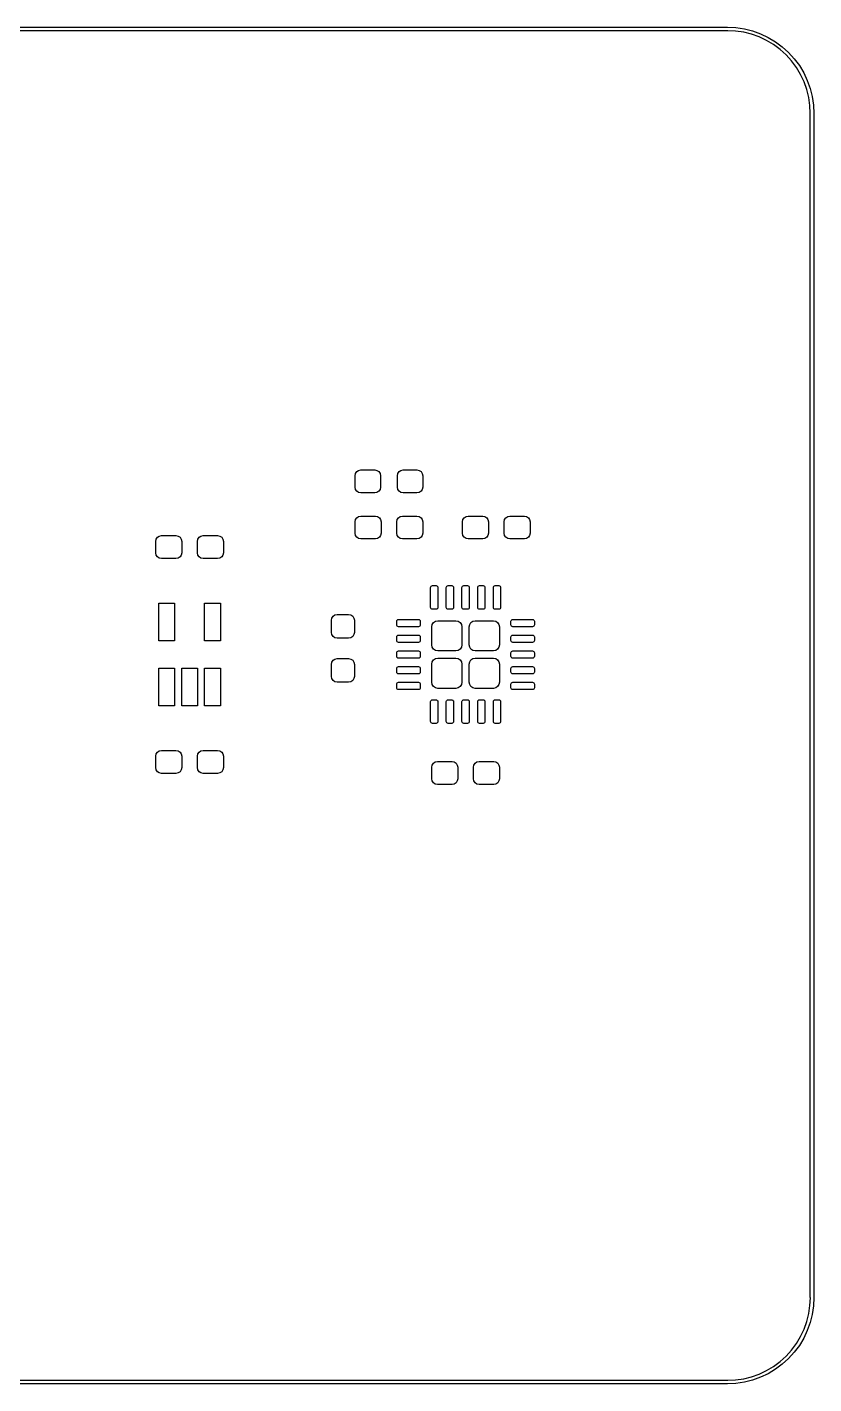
# Model space of a CAD drawing. Extents: x 46.4 to 111.6, y -102.6 to -46.4.
# Drawn here: x 79 to 111.6, y -102.6 to -46.4 of the extents above; entities that cross this region are included whole.
import ezdxf

# ---------------------------------------------------------------- set-up
doc = ezdxf.new("R2010")
doc.units = 0
doc.layers.add('BLACK', color=7, linetype='CONTINUOUS')

msp = doc.modelspace()

# ---------------------------------------------------------------- linework, layer by layer
at = {"layer": 'BLACK', "linetype": 'CONTINUOUS'}
for p, q in [((50, -46.425), (108, -46.425)), ((108, -46.575), (50, -46.575)), ((108, -46.425), (108.35, -46.4422)), ((108.011, -46.5714), (108, -46.575)), ((108.336, -46.5874), (108.011, -46.5714)), ((108.669, -46.6368), (108.336, -46.5874)), ((108.35, -46.4422), (108.697, -46.4937)), ((108.697, -46.4937), (109.038, -46.5789)), ((109.038, -46.5789), (109.368, -46.6971)), ((108.995, -46.7185), (108.669, -46.6368)), ((109.312, -46.8319), (108.995, -46.7185)), ((109.616, -46.9758), (109.312, -46.8319)), ((109.368, -46.6971), (109.685, -46.8471)), ((109.905, -47.1488), (109.616, -46.9758)), ((109.685, -46.8471), (109.986, -47.0275)), ((110.175, -47.3492), (109.905, -47.1488)), ((109.986, -47.0275), (110.268, -47.2365)), ((110.425, -47.5752), (110.175, -47.3492)), ((110.268, -47.2365), (110.528, -47.4721)), ((110.651, -47.8246), (110.425, -47.5752)), ((110.528, -47.4721), (110.764, -47.732)), ((110.851, -48.0949), (110.651, -47.8246)), ((110.764, -47.732), (110.973, -48.0138)), ((111.024, -48.3835), (110.851, -48.0949)), ((110.973, -48.0138), (111.153, -48.3148)), ((111.168, -48.6877), (111.024, -48.3835)), ((111.153, -48.3148), (111.303, -48.6319)), ((111.281, -49.0046), (111.168, -48.6877)), ((111.303, -48.6319), (111.421, -48.9622)), ((111.363, -49.331), (111.281, -49.0046)), ((111.413, -49.6639), (111.363, -49.331)), ((111.421, -48.9622), (111.506, -49.3026)), ((111.506, -49.3026), (111.558, -49.6496)), ((111.428, -49.9817), (111.413, -49.6639)), ((111.558, -49.6496), (111.575, -50)), ((111.425, -50), (111.428, -49.9817)), ((111.425, -99), (111.425, -50)), ((111.575, -50), (111.575, -99)), ((92.58, -64.99), (92.5981, -64.8991)), ((92.58, -65.465), (92.58, -64.99)), ((92.5981, -64.8991), (92.6496, -64.8221)), ((92.6496, -64.8221), (92.7266, -64.7706)), ((92.7266, -64.7706), (92.8175, -64.7525)), ((92.8175, -64.7525), (93.3925, -64.7525)), ((93.3925, -64.7525), (93.4834, -64.7706)), ((93.4834, -64.7706), (93.5604, -64.8221)), ((93.5604, -64.8221), (93.6119, -64.8991)), ((93.6119, -64.8991), (93.63, -64.99)), ((93.63, -64.99), (93.63, -65.465)), ((94.33, -64.99), (94.3481, -64.8991)), ((94.33, -65.465), (94.33, -64.99)), ((94.3481, -64.8991), (94.3996, -64.8221)), ((94.3996, -64.8221), (94.4766, -64.7706)), ((94.4766, -64.7706), (94.5675, -64.7525)), ((94.5675, -64.7525), (95.1425, -64.7525)), ((95.1425, -64.7525), (95.2334, -64.7706)), ((95.2334, -64.7706), (95.3104, -64.8221)), ((95.3104, -64.8221), (95.3619, -64.8991)), ((95.3619, -64.8991), (95.38, -64.99)), ((95.38, -64.99), (95.38, -65.465)), ((92.5981, -65.5559), (92.58, -65.465)), ((92.6496, -65.6329), (92.5981, -65.5559)), ((92.7266, -65.6844), (92.6496, -65.6329)), ((92.8175, -65.7025), (92.7266, -65.6844)), ((93.4834, -65.6844), (93.3925, -65.7025)), ((93.5604, -65.6329), (93.4834, -65.6844)), ((93.6119, -65.5559), (93.5604, -65.6329)), ((93.63, -65.465), (93.6119, -65.5559)), ((94.3481, -65.5559), (94.33, -65.465)), ((94.3996, -65.6329), (94.3481, -65.5559)), ((94.4766, -65.6844), (94.3996, -65.6329)), ((94.5675, -65.7025), (94.4766, -65.6844)), ((95.2334, -65.6844), (95.1425, -65.7025)), ((95.3104, -65.6329), (95.2334, -65.6844)), ((95.3619, -65.5559), (95.3104, -65.6329)), ((95.38, -65.465), (95.3619, -65.5559)), ((93.3925, -65.7025), (92.8175, -65.7025)), ((95.1425, -65.7025), (94.5675, -65.7025)), ((92.58, -66.895), (92.5981, -66.8041)), ((92.5981, -66.8041), (92.6496, -66.7271)), ((92.6496, -66.7271), (92.7266, -66.6756)), ((92.7266, -66.6756), (92.8175, -66.6575)), ((92.8175, -66.6575), (93.4175, -66.6575)), ((93.4175, -66.6575), (93.5084, -66.6756)), ((93.5084, -66.6756), (93.5854, -66.7271)), ((93.5854, -66.7271), (93.6369, -66.8041)), ((93.6369, -66.8041), (93.655, -66.895)), ((94.305, -66.895), (94.3231, -66.8041)), ((94.3231, -66.8041), (94.3746, -66.7271)), ((94.3746, -66.7271), (94.4516, -66.6756)), ((94.4516, -66.6756), (94.5425, -66.6575)), ((94.5425, -66.6575), (95.1425, -66.6575)), ((95.1425, -66.6575), (95.2334, -66.6756)), ((95.2334, -66.6756), (95.3104, -66.7271)), ((95.3104, -66.7271), (95.3619, -66.8041)), ((95.3619, -66.8041), (95.38, -66.895)), ((97.025, -66.895), (97.0431, -66.8041)), ((97.0431, -66.8041), (97.0946, -66.7271)), ((97.0946, -66.7271), (97.1716, -66.6756)), ((97.1716, -66.6756), (97.2625, -66.6575)), ((97.2625, -66.6575), (97.8625, -66.6575)), ((97.8625, -66.6575), (97.9534, -66.6756)), ((97.9534, -66.6756), (98.0304, -66.7271)), ((98.0304, -66.7271), (98.0819, -66.8041)), ((98.0819, -66.8041), (98.1, -66.895)), ((98.75, -66.895), (98.7681, -66.8041)), ((98.7681, -66.8041), (98.8196, -66.7271)), ((98.8196, -66.7271), (98.8966, -66.6756)), ((98.8966, -66.6756), (98.9875, -66.6575)), ((98.9875, -66.6575), (99.5875, -66.6575)), ((99.5875, -66.6575), (99.6784, -66.6756)), ((99.6784, -66.6756), (99.7554, -66.7271)), ((99.7554, -66.7271), (99.8069, -66.8041)), ((99.8069, -66.8041), (99.825, -66.895)), ((92.58, -67.37), (92.58, -66.895)), ((92.5981, -67.4609), (92.58, -67.37)), ((93.655, -67.37), (93.6369, -67.4609)), ((93.655, -66.895), (93.655, -67.37)), ((94.305, -67.37), (94.305, -66.895)), ((94.3231, -67.4609), (94.305, -67.37)), ((95.38, -67.37), (95.3619, -67.4609)), ((95.38, -66.895), (95.38, -67.37)), ((97.025, -67.37), (97.025, -66.895)), ((97.0431, -67.4609), (97.025, -67.37)), ((98.1, -67.37), (98.0819, -67.4609)), ((98.1, -66.895), (98.1, -67.37)), ((98.75, -67.37), (98.75, -66.895)), ((98.7681, -67.4609), (98.75, -67.37)), ((99.825, -67.37), (99.8069, -67.4609)), ((99.825, -66.895), (99.825, -67.37)), ((84.325, -67.7075), (84.3431, -67.6166)), ((84.325, -68.1825), (84.325, -67.7075)), ((84.3431, -67.6166), (84.3946, -67.5396)), ((84.3946, -67.5396), (84.4716, -67.4881)), ((84.4716, -67.4881), (84.5625, -67.47)), ((84.5625, -67.47), (85.1625, -67.47)), ((85.1625, -67.47), (85.2534, -67.4881)), ((85.2534, -67.4881), (85.3304, -67.5396)), ((85.3304, -67.5396), (85.3819, -67.6166)), ((85.3819, -67.6166), (85.4, -67.7075)), ((85.4, -67.7075), (85.4, -68.1825)), ((86.05, -67.7075), (86.0681, -67.6166)), ((86.05, -68.1825), (86.05, -67.7075)), ((86.0681, -67.6166), (86.1196, -67.5396)), ((86.1196, -67.5396), (86.1966, -67.4881)), ((86.1966, -67.4881), (86.2875, -67.47)), ((86.2875, -67.47), (86.8875, -67.47)), ((86.8875, -67.47), (86.9784, -67.4881)), ((86.9784, -67.4881), (87.0554, -67.5396)), ((87.0554, -67.5396), (87.1069, -67.6166)), ((87.1069, -67.6166), (87.125, -67.7075)), ((87.125, -67.7075), (87.125, -68.1825)), ((92.6496, -67.5379), (92.5981, -67.4609)), ((92.7266, -67.5894), (92.6496, -67.5379)), ((92.8175, -67.6075), (92.7266, -67.5894)), ((93.4175, -67.6075), (92.8175, -67.6075)), ((93.5084, -67.5894), (93.4175, -67.6075)), ((93.5854, -67.5379), (93.5084, -67.5894)), ((93.6369, -67.4609), (93.5854, -67.5379)), ((94.3746, -67.5379), (94.3231, -67.4609)), ((94.4516, -67.5894), (94.3746, -67.5379)), ((94.5425, -67.6075), (94.4516, -67.5894)), ((95.1425, -67.6075), (94.5425, -67.6075)), ((95.2334, -67.5894), (95.1425, -67.6075)), ((95.3104, -67.5379), (95.2334, -67.5894)), ((95.3619, -67.4609), (95.3104, -67.5379)), ((97.0946, -67.5379), (97.0431, -67.4609)), ((97.1716, -67.5894), (97.0946, -67.5379)), ((97.2625, -67.6075), (97.1716, -67.5894)), ((97.8625, -67.6075), (97.2625, -67.6075)), ((97.9534, -67.5894), (97.8625, -67.6075)), ((98.0304, -67.5379), (97.9534, -67.5894)), ((98.0819, -67.4609), (98.0304, -67.5379)), ((98.8196, -67.5379), (98.7681, -67.4609)), ((98.8966, -67.5894), (98.8196, -67.5379)), ((98.9875, -67.6075), (98.8966, -67.5894)), ((99.5875, -67.6075), (98.9875, -67.6075)), ((99.6784, -67.5894), (99.5875, -67.6075)), ((99.7554, -67.5379), (99.6784, -67.5894)), ((99.8069, -67.4609), (99.7554, -67.5379)), ((84.3431, -68.2734), (84.325, -68.1825)), ((84.3946, -68.3504), (84.3431, -68.2734)), ((84.4716, -68.4019), (84.3946, -68.3504)), ((84.5625, -68.42), (84.4716, -68.4019)), ((85.1625, -68.42), (84.5625, -68.42)), ((85.2534, -68.4019), (85.1625, -68.42)), ((85.3304, -68.3504), (85.2534, -68.4019)), ((85.3819, -68.2734), (85.3304, -68.3504)), ((85.4, -68.1825), (85.3819, -68.2734)), ((86.0681, -68.2734), (86.05, -68.1825)), ((86.1196, -68.3504), (86.0681, -68.2734)), ((86.1966, -68.4019), (86.1196, -68.3504)), ((86.2875, -68.42), (86.1966, -68.4019)), ((86.8875, -68.42), (86.2875, -68.42)), ((86.9784, -68.4019), (86.8875, -68.42)), ((87.0554, -68.3504), (86.9784, -68.4019)), ((87.1069, -68.2734), (87.0554, -68.3504)), ((87.125, -68.1825), (87.1069, -68.2734)), ((95.705, -69.615), (95.7107, -69.5863)), ((95.705, -70.44), (95.705, -69.615)), ((95.7107, -69.5863), (95.727, -69.562)), ((95.727, -69.562), (95.7513, -69.5457)), ((95.7513, -69.5457), (95.78, -69.54)), ((95.78, -69.54), (95.93, -69.54)), ((95.93, -69.54), (95.9587, -69.5457)), ((95.9587, -69.5457), (95.983, -69.562)), ((95.983, -69.562), (95.9993, -69.5863)), ((95.9993, -69.5863), (96.005, -69.615)), ((96.005, -69.615), (96.005, -70.44)), ((96.355, -69.615), (96.3607, -69.5863)), ((96.355, -70.44), (96.355, -69.615)), ((96.3607, -69.5863), (96.377, -69.562)), ((96.377, -69.562), (96.4013, -69.5457)), ((96.4013, -69.5457), (96.43, -69.54)), ((96.43, -69.54), (96.58, -69.54)), ((96.58, -69.54), (96.6087, -69.5457)), ((96.6087, -69.5457), (96.633, -69.562)), ((96.633, -69.562), (96.6493, -69.5863)), ((96.6493, -69.5863), (96.655, -69.615)), ((96.655, -69.615), (96.655, -70.44)), ((97.005, -69.615), (97.0107, -69.5863)), ((97.005, -70.44), (97.005, -69.615)), ((97.0107, -69.5863), (97.027, -69.562)), ((97.027, -69.562), (97.0513, -69.5457)), ((97.0513, -69.5457), (97.08, -69.54)), ((97.08, -69.54), (97.23, -69.54)), ((97.23, -69.54), (97.2587, -69.5457)), ((97.2587, -69.5457), (97.283, -69.562)), ((97.283, -69.562), (97.2993, -69.5863)), ((97.2993, -69.5863), (97.305, -69.615)), ((97.305, -69.615), (97.305, -70.44)), ((97.655, -69.615), (97.6607, -69.5863)), ((97.655, -70.44), (97.655, -69.615)), ((97.6607, -69.5863), (97.677, -69.562)), ((97.677, -69.562), (97.7013, -69.5457)), ((97.7013, -69.5457), (97.73, -69.54)), ((97.73, -69.54), (97.88, -69.54)), ((97.88, -69.54), (97.9087, -69.5457)), ((97.9087, -69.5457), (97.933, -69.562)), ((97.933, -69.562), (97.9493, -69.5863)), ((97.9493, -69.5863), (97.955, -69.615)), ((97.955, -69.615), (97.955, -70.44)), ((98.305, -69.615), (98.3107, -69.5863)), ((98.305, -70.44), (98.305, -69.615)), ((98.3107, -69.5863), (98.327, -69.562)), ((98.327, -69.562), (98.3513, -69.5457)), ((98.3513, -69.5457), (98.38, -69.54)), ((98.38, -69.54), (98.53, -69.54)), ((98.53, -69.54), (98.5587, -69.5457)), ((98.5587, -69.5457), (98.583, -69.562)), ((98.583, -69.562), (98.5993, -69.5863)), ((98.5993, -69.5863), (98.605, -69.615)), ((98.605, -69.615), (98.605, -70.44)), ((84.45, -71.82), (84.45, -70.26)), ((84.45, -70.26), (85.1, -70.26)), ((85.1, -70.26), (85.1, -71.82)), ((86.35, -71.82), (86.35, -70.26)), ((86.35, -70.26), (87, -70.26)), ((87, -70.26), (87, -71.82)), ((91.7466, -70.7541), (91.8375, -70.736)), ((91.8375, -70.736), (92.3125, -70.736)), ((92.3125, -70.736), (92.4034, -70.7541)), ((95.7107, -70.4687), (95.705, -70.44)), ((95.727, -70.493), (95.7107, -70.4687)), ((95.7513, -70.5093), (95.727, -70.493)), ((95.78, -70.515), (95.7513, -70.5093)), ((95.93, -70.515), (95.78, -70.515)), ((95.9587, -70.5093), (95.93, -70.515)), ((95.983, -70.493), (95.9587, -70.5093)), ((95.9993, -70.4687), (95.983, -70.493)), ((96.005, -70.44), (95.9993, -70.4687)), ((96.3607, -70.4687), (96.355, -70.44)), ((96.377, -70.493), (96.3607, -70.4687)), ((96.4013, -70.5093), (96.377, -70.493)), ((96.43, -70.515), (96.4013, -70.5093)), ((96.58, -70.515), (96.43, -70.515)), ((96.6087, -70.5093), (96.58, -70.515)), ((96.633, -70.493), (96.6087, -70.5093)), ((96.6493, -70.4687), (96.633, -70.493)), ((96.655, -70.44), (96.6493, -70.4687)), ((97.0107, -70.4687), (97.005, -70.44)), ((97.027, -70.493), (97.0107, -70.4687)), ((97.0513, -70.5093), (97.027, -70.493)), ((97.08, -70.515), (97.0513, -70.5093)), ((97.23, -70.515), (97.08, -70.515)), ((97.2587, -70.5093), (97.23, -70.515)), ((97.283, -70.493), (97.2587, -70.5093)), ((97.2993, -70.4687), (97.283, -70.493)), ((97.305, -70.44), (97.2993, -70.4687)), ((97.6607, -70.4687), (97.655, -70.44)), ((97.677, -70.493), (97.6607, -70.4687)), ((97.7013, -70.5093), (97.677, -70.493)), ((97.73, -70.515), (97.7013, -70.5093)), ((97.88, -70.515), (97.73, -70.515)), ((97.9087, -70.5093), (97.88, -70.515)), ((97.933, -70.493), (97.9087, -70.5093)), ((97.9493, -70.4687), (97.933, -70.493)), ((97.955, -70.44), (97.9493, -70.4687)), ((98.3107, -70.4687), (98.305, -70.44)), ((98.327, -70.493), (98.3107, -70.4687)), ((98.3513, -70.5093), (98.327, -70.493)), ((98.38, -70.515), (98.3513, -70.5093)), ((98.53, -70.515), (98.38, -70.515)), ((98.5587, -70.5093), (98.53, -70.515)), ((98.583, -70.493), (98.5587, -70.5093)), ((98.5993, -70.4687), (98.583, -70.493)), ((98.605, -70.44), (98.5993, -70.4687)), ((91.6, -70.9735), (91.6181, -70.8826)), ((91.6, -71.4735), (91.6, -70.9735)), ((91.6181, -70.8826), (91.6696, -70.8056)), ((91.6696, -70.8056), (91.7466, -70.7541)), ((92.4034, -70.7541), (92.4804, -70.8056)), ((92.4804, -70.8056), (92.5319, -70.8826)), ((92.5319, -70.8826), (92.55, -70.9735)), ((92.55, -70.9735), (92.55, -71.4735)), ((94.305, -71.015), (94.3107, -70.9863)), ((94.305, -71.165), (94.305, -71.015)), ((94.3107, -71.1937), (94.305, -71.165)), ((94.3107, -70.9863), (94.327, -70.962)), ((94.327, -71.218), (94.3107, -71.1937)), ((94.327, -70.962), (94.3513, -70.9457)), ((94.3513, -71.2343), (94.327, -71.218)), ((94.3513, -70.9457), (94.38, -70.94)), ((94.38, -71.24), (94.3513, -71.2343)), ((94.38, -70.94), (95.205, -70.94)), ((95.205, -71.24), (94.38, -71.24)), ((95.205, -70.94), (95.2337, -70.9457)), ((95.2337, -71.2343), (95.205, -71.24)), ((95.2337, -70.9457), (95.258, -70.962)), ((95.258, -71.218), (95.2337, -71.2343)), ((95.258, -70.962), (95.2743, -70.9863)), ((95.2743, -71.1937), (95.258, -71.218)), ((95.2743, -70.9863), (95.28, -71.015)), ((95.28, -71.165), (95.2743, -71.1937)), ((95.28, -71.015), (95.28, -71.165)), ((95.755, -71.24), (95.774, -71.1443)), ((95.755, -71.99), (95.755, -71.24)), ((95.774, -71.1443), (95.8282, -71.0632)), ((95.8282, -71.0632), (95.9093, -71.009)), ((95.9093, -71.009), (96.005, -70.99)), ((96.005, -70.99), (96.755, -70.99)), ((96.755, -70.99), (96.8507, -71.009)), ((96.8507, -71.009), (96.9318, -71.0632)), ((96.9318, -71.0632), (96.986, -71.1443)), ((96.986, -71.1443), (97.005, -71.24)), ((97.005, -71.24), (97.005, -71.99)), ((97.305, -71.24), (97.324, -71.1443)), ((97.305, -71.99), (97.305, -71.24)), ((97.324, -71.1443), (97.3782, -71.0632)), ((97.3782, -71.0632), (97.4593, -71.009)), ((97.4593, -71.009), (97.555, -70.99)), ((97.555, -70.99), (98.305, -70.99)), ((98.305, -70.99), (98.4007, -71.009)), ((98.4007, -71.009), (98.4818, -71.0632)), ((98.4818, -71.0632), (98.536, -71.1443)), ((98.536, -71.1443), (98.555, -71.24)), ((98.555, -71.24), (98.555, -71.99)), ((99.03, -71.015), (99.0357, -70.9863)), ((99.03, -71.165), (99.03, -71.015)), ((99.0357, -71.1937), (99.03, -71.165)), ((99.0357, -70.9863), (99.052, -70.962)), ((99.052, -71.218), (99.0357, -71.1937)), ((99.052, -70.962), (99.0763, -70.9457)), ((99.0763, -71.2343), (99.052, -71.218)), ((99.0763, -70.9457), (99.105, -70.94)), ((99.105, -71.24), (99.0763, -71.2343)), ((99.105, -70.94), (99.93, -70.94)), ((99.93, -71.24), (99.105, -71.24)), ((99.93, -70.94), (99.9587, -70.9457)), ((99.9587, -71.2343), (99.93, -71.24)), ((99.9587, -70.9457), (99.983, -70.962)), ((99.983, -71.218), (99.9587, -71.2343)), ((99.983, -70.962), (99.9993, -70.9863)), ((99.9993, -71.1937), (99.983, -71.218)), ((99.9993, -70.9863), (100.005, -71.015)), ((100.005, -71.165), (99.9993, -71.1937)), ((100.005, -71.015), (100.005, -71.165)), ((85.1, -71.82), (84.45, -71.82)), ((87, -71.82), (86.35, -71.82)), ((91.6181, -71.5644), (91.6, -71.4735)), ((91.6696, -71.6414), (91.6181, -71.5644)), ((91.7466, -71.6929), (91.6696, -71.6414)), ((91.8375, -71.711), (91.7466, -71.6929)), ((92.3125, -71.711), (91.8375, -71.711)), ((92.4034, -71.6929), (92.3125, -71.711)), ((92.4804, -71.6414), (92.4034, -71.6929)), ((92.5319, -71.5644), (92.4804, -71.6414)), ((92.55, -71.4735), (92.5319, -71.5644)), ((94.305, -71.665), (94.3107, -71.6363)), ((94.305, -71.815), (94.305, -71.665)), ((94.3107, -71.8437), (94.305, -71.815)), ((94.3107, -71.6363), (94.327, -71.612)), ((94.327, -71.868), (94.3107, -71.8437)), ((94.327, -71.612), (94.3513, -71.5957)), ((94.3513, -71.8843), (94.327, -71.868)), ((94.3513, -71.5957), (94.38, -71.59)), ((94.38, -71.59), (95.205, -71.59)), ((95.205, -71.59), (95.2337, -71.5957)), ((95.2337, -71.5957), (95.258, -71.612)), ((95.258, -71.868), (95.2337, -71.8843)), ((95.258, -71.612), (95.2743, -71.6363)), ((95.2743, -71.8437), (95.258, -71.868)), ((95.2743, -71.6363), (95.28, -71.665)), ((95.28, -71.815), (95.2743, -71.8437)), ((95.28, -71.665), (95.28, -71.815)), ((99.03, -71.665), (99.0357, -71.6363)), ((99.03, -71.815), (99.03, -71.665)), ((99.0357, -71.8437), (99.03, -71.815)), ((99.0357, -71.6363), (99.052, -71.612)), ((99.052, -71.868), (99.0357, -71.8437)), ((99.052, -71.612), (99.0763, -71.5957)), ((99.0763, -71.8843), (99.052, -71.868)), ((99.0763, -71.5957), (99.105, -71.59)), ((99.105, -71.59), (99.93, -71.59)), ((99.93, -71.59), (99.9587, -71.5957)), ((99.9587, -71.5957), (99.983, -71.612)), ((99.983, -71.868), (99.9587, -71.8843)), ((99.983, -71.612), (99.9993, -71.6363)), ((99.9993, -71.8437), (99.983, -71.868)), ((99.9993, -71.6363), (100.005, -71.665)), ((100.005, -71.815), (99.9993, -71.8437)), ((100.005, -71.665), (100.005, -71.815)), ((94.305, -72.315), (94.3107, -72.2863)), ((94.305, -72.465), (94.305, -72.315)), ((94.3107, -72.2863), (94.327, -72.262)), ((94.327, -72.262), (94.3513, -72.2457)), ((94.38, -71.89), (94.3513, -71.8843)), ((94.3513, -72.2457), (94.38, -72.24)), ((95.205, -71.89), (94.38, -71.89)), ((94.38, -72.24), (95.205, -72.24)), ((95.2337, -71.8843), (95.205, -71.89)), ((95.205, -72.24), (95.2337, -72.2457)), ((95.2337, -72.2457), (95.258, -72.262)), ((95.258, -72.262), (95.2743, -72.2863)), ((95.2743, -72.2863), (95.28, -72.315)), ((95.28, -72.315), (95.28, -72.465)), ((95.774, -72.0857), (95.755, -71.99)), ((95.8282, -72.1668), (95.774, -72.0857)), ((95.9093, -72.221), (95.8282, -72.1668)), ((96.005, -72.24), (95.9093, -72.221)), ((96.755, -72.24), (96.005, -72.24)), ((96.8507, -72.221), (96.755, -72.24)), ((96.9318, -72.1668), (96.8507, -72.221)), ((96.986, -72.0857), (96.9318, -72.1668)), ((97.005, -71.99), (96.986, -72.0857)), ((97.324, -72.0857), (97.305, -71.99)), ((97.3782, -72.1668), (97.324, -72.0857)), ((97.4593, -72.221), (97.3782, -72.1668)), ((97.555, -72.24), (97.4593, -72.221)), ((98.305, -72.24), (97.555, -72.24)), ((98.4007, -72.221), (98.305, -72.24)), ((98.4818, -72.1668), (98.4007, -72.221)), ((98.536, -72.0857), (98.4818, -72.1668)), ((98.555, -71.99), (98.536, -72.0857)), ((99.03, -72.315), (99.0357, -72.2863)), ((99.03, -72.465), (99.03, -72.315)), ((99.0357, -72.2863), (99.052, -72.262)), ((99.052, -72.262), (99.0763, -72.2457)), ((99.105, -71.89), (99.0763, -71.8843)), ((99.0763, -72.2457), (99.105, -72.24)), ((99.93, -71.89), (99.105, -71.89)), ((99.105, -72.24), (99.93, -72.24)), ((99.9587, -71.8843), (99.93, -71.89)), ((99.93, -72.24), (99.9587, -72.2457)), ((99.9587, -72.2457), (99.983, -72.262)), ((99.983, -72.262), (99.9993, -72.2863)), ((99.9993, -72.2863), (100.005, -72.315)), ((100.005, -72.315), (100.005, -72.465)), ((84.45, -74.52), (84.45, -72.96)), ((84.45, -72.96), (85.1, -72.96)), ((85.1, -72.96), (85.1, -74.52)), ((85.4, -74.52), (85.4, -72.96)), ((85.4, -72.96), (86.05, -72.96)), ((86.05, -72.96), (86.05, -74.52)), ((86.35, -74.52), (86.35, -72.96)), ((86.35, -72.96), (87, -72.96)), ((87, -72.96), (87, -74.52)), ((91.6, -72.7985), (91.6181, -72.7076)), ((91.6, -73.2985), (91.6, -72.7985)), ((91.6181, -72.7076), (91.6696, -72.6306)), ((91.6696, -72.6306), (91.7466, -72.5791)), ((91.7466, -72.5791), (91.8375, -72.561)), ((91.8375, -72.561), (92.3125, -72.561)), ((92.3125, -72.561), (92.4034, -72.5791)), ((92.4034, -72.5791), (92.4804, -72.6306)), ((92.4804, -72.6306), (92.5319, -72.7076)), ((92.5319, -72.7076), (92.55, -72.7985)), ((92.55, -72.7985), (92.55, -73.2985)), ((94.3107, -72.4937), (94.305, -72.465)), ((94.305, -72.965), (94.3107, -72.9363)), ((94.305, -73.115), (94.305, -72.965)), ((94.327, -72.518), (94.3107, -72.4937)), ((94.3107, -72.9363), (94.327, -72.912)), ((94.3513, -72.5343), (94.327, -72.518)), ((94.327, -72.912), (94.3513, -72.8957)), ((94.38, -72.54), (94.3513, -72.5343)), ((94.3513, -72.8957), (94.38, -72.89)), ((95.205, -72.54), (94.38, -72.54)), ((94.38, -72.89), (95.205, -72.89)), ((95.2337, -72.5343), (95.205, -72.54)), ((95.205, -72.89), (95.2337, -72.8957)), ((95.258, -72.518), (95.2337, -72.5343)), ((95.2337, -72.8957), (95.258, -72.912)), ((95.2743, -72.4937), (95.258, -72.518)), ((95.258, -72.912), (95.2743, -72.9363)), ((95.28, -72.465), (95.2743, -72.4937)), ((95.2743, -72.9363), (95.28, -72.965)), ((95.28, -72.965), (95.28, -73.115)), ((95.755, -72.79), (95.774, -72.6943)), ((95.755, -73.54), (95.755, -72.79)), ((95.774, -72.6943), (95.8282, -72.6132)), ((95.8282, -72.6132), (95.9093, -72.559)), ((95.9093, -72.559), (96.005, -72.54)), ((96.005, -72.54), (96.755, -72.54)), ((96.755, -72.54), (96.8507, -72.559)), ((96.8507, -72.559), (96.9318, -72.6132)), ((96.9318, -72.6132), (96.986, -72.6943)), ((96.986, -72.6943), (97.005, -72.79)), ((97.005, -72.79), (97.005, -73.54)), ((97.305, -72.79), (97.324, -72.6943)), ((97.305, -73.54), (97.305, -72.79)), ((97.324, -72.6943), (97.3782, -72.6132)), ((97.3782, -72.6132), (97.4593, -72.559)), ((97.4593, -72.559), (97.555, -72.54)), ((97.555, -72.54), (98.305, -72.54)), ((98.305, -72.54), (98.4007, -72.559)), ((98.4007, -72.559), (98.4818, -72.6132)), ((98.4818, -72.6132), (98.536, -72.6943)), ((98.536, -72.6943), (98.555, -72.79)), ((98.555, -72.79), (98.555, -73.54)), ((99.0357, -72.4937), (99.03, -72.465)), ((99.03, -72.965), (99.0357, -72.9363)), ((99.03, -73.115), (99.03, -72.965)), ((99.052, -72.518), (99.0357, -72.4937)), ((99.0357, -72.9363), (99.052, -72.912)), ((99.0763, -72.5343), (99.052, -72.518)), ((99.052, -72.912), (99.0763, -72.8957)), ((99.105, -72.54), (99.0763, -72.5343)), ((99.0763, -72.8957), (99.105, -72.89)), ((99.93, -72.54), (99.105, -72.54)), ((99.105, -72.89), (99.93, -72.89)), ((99.9587, -72.5343), (99.93, -72.54)), ((99.93, -72.89), (99.9587, -72.8957)), ((99.983, -72.518), (99.9587, -72.5343)), ((99.9587, -72.8957), (99.983, -72.912)), ((99.9993, -72.4937), (99.983, -72.518)), ((99.983, -72.912), (99.9993, -72.9363)), ((100.005, -72.465), (99.9993, -72.4937)), ((99.9993, -72.9363), (100.005, -72.965)), ((100.005, -72.965), (100.005, -73.115)), ((91.6181, -73.3894), (91.6, -73.2985)), ((91.6696, -73.4664), (91.6181, -73.3894)), ((91.7466, -73.5179), (91.6696, -73.4664)), ((91.8375, -73.536), (91.7466, -73.5179)), ((92.3125, -73.536), (91.8375, -73.536)), ((92.4034, -73.5179), (92.3125, -73.536)), ((92.4804, -73.4664), (92.4034, -73.5179)), ((92.5319, -73.3894), (92.4804, -73.4664)), ((92.55, -73.2985), (92.5319, -73.3894)), ((94.3107, -73.1437), (94.305, -73.115)), ((94.327, -73.168), (94.3107, -73.1437)), ((94.3513, -73.1843), (94.327, -73.168)), ((94.327, -73.562), (94.3513, -73.5457)), ((94.38, -73.19), (94.3513, -73.1843)), ((94.3513, -73.5457), (94.38, -73.54)), ((95.205, -73.19), (94.38, -73.19)), ((94.38, -73.54), (95.205, -73.54)), ((95.2337, -73.1843), (95.205, -73.19)), ((95.205, -73.54), (95.2337, -73.5457)), ((95.258, -73.168), (95.2337, -73.1843)), ((95.2337, -73.5457), (95.258, -73.562)), ((95.2743, -73.1437), (95.258, -73.168)), ((95.28, -73.115), (95.2743, -73.1437)), ((95.774, -73.6357), (95.755, -73.54)), ((97.005, -73.54), (96.986, -73.6357)), ((97.324, -73.6357), (97.305, -73.54)), ((98.555, -73.54), (98.536, -73.6357)), ((99.0357, -73.1437), (99.03, -73.115)), ((99.052, -73.168), (99.0357, -73.1437)), ((99.0763, -73.1843), (99.052, -73.168)), ((99.052, -73.562), (99.0763, -73.5457)), ((99.105, -73.19), (99.0763, -73.1843)), ((99.0763, -73.5457), (99.105, -73.54)), ((99.93, -73.19), (99.105, -73.19)), ((99.105, -73.54), (99.93, -73.54)), ((99.9587, -73.1843), (99.93, -73.19)), ((99.93, -73.54), (99.9587, -73.5457)), ((99.983, -73.168), (99.9587, -73.1843)), ((99.9587, -73.5457), (99.983, -73.562)), ((99.9993, -73.1437), (99.983, -73.168)), ((100.005, -73.115), (99.9993, -73.1437)), ((94.305, -73.615), (94.3107, -73.5863)), ((94.305, -73.765), (94.305, -73.615)), ((94.3107, -73.7937), (94.305, -73.765)), ((94.3107, -73.5863), (94.327, -73.562)), ((94.327, -73.818), (94.3107, -73.7937)), ((94.3513, -73.8343), (94.327, -73.818)), ((94.38, -73.84), (94.3513, -73.8343)), ((95.205, -73.84), (94.38, -73.84)), ((95.2337, -73.8343), (95.205, -73.84)), ((95.258, -73.818), (95.2337, -73.8343)), ((95.258, -73.562), (95.2743, -73.5863)), ((95.2743, -73.7937), (95.258, -73.818)), ((95.2743, -73.5863), (95.28, -73.615)), ((95.28, -73.765), (95.2743, -73.7937)), ((95.28, -73.615), (95.28, -73.765)), ((95.8282, -73.7168), (95.774, -73.6357)), ((95.9093, -73.771), (95.8282, -73.7168)), ((96.005, -73.79), (95.9093, -73.771)), ((96.755, -73.79), (96.005, -73.79)), ((96.8507, -73.771), (96.755, -73.79)), ((96.9318, -73.7168), (96.8507, -73.771)), ((96.986, -73.6357), (96.9318, -73.7168)), ((97.3782, -73.7168), (97.324, -73.6357)), ((97.4593, -73.771), (97.3782, -73.7168)), ((97.555, -73.79), (97.4593, -73.771)), ((98.305, -73.79), (97.555, -73.79)), ((98.4007, -73.771), (98.305, -73.79)), ((98.4818, -73.7168), (98.4007, -73.771)), ((98.536, -73.6357), (98.4818, -73.7168)), ((99.03, -73.615), (99.0357, -73.5863)), ((99.03, -73.765), (99.03, -73.615)), ((99.0357, -73.7937), (99.03, -73.765)), ((99.0357, -73.5863), (99.052, -73.562)), ((99.052, -73.818), (99.0357, -73.7937)), ((99.0763, -73.8343), (99.052, -73.818)), ((99.105, -73.84), (99.0763, -73.8343)), ((99.93, -73.84), (99.105, -73.84)), ((99.9587, -73.8343), (99.93, -73.84)), ((99.983, -73.818), (99.9587, -73.8343)), ((99.983, -73.562), (99.9993, -73.5863)), ((99.9993, -73.7937), (99.983, -73.818)), ((99.9993, -73.5863), (100.005, -73.615)), ((100.005, -73.765), (99.9993, -73.7937)), ((100.005, -73.615), (100.005, -73.765)), ((85.1, -74.52), (84.45, -74.52)), ((86.05, -74.52), (85.4, -74.52)), ((87, -74.52), (86.35, -74.52)), ((95.705, -74.34), (95.7107, -74.3113)), ((95.705, -75.165), (95.705, -74.34)), ((95.7107, -74.3113), (95.727, -74.287)), ((95.727, -74.287), (95.7513, -74.2707)), ((95.7513, -74.2707), (95.78, -74.265)), ((95.78, -74.265), (95.93, -74.265)), ((95.93, -74.265), (95.9587, -74.2707)), ((95.9587, -74.2707), (95.983, -74.287)), ((95.983, -74.287), (95.9993, -74.3113)), ((95.9993, -74.3113), (96.005, -74.34)), ((96.005, -74.34), (96.005, -75.165)), ((96.355, -74.34), (96.3607, -74.3113)), ((96.355, -75.165), (96.355, -74.34)), ((96.3607, -74.3113), (96.377, -74.287)), ((96.377, -74.287), (96.4013, -74.2707)), ((96.4013, -74.2707), (96.43, -74.265)), ((96.43, -74.265), (96.58, -74.265)), ((96.58, -74.265), (96.6087, -74.2707)), ((96.6087, -74.2707), (96.633, -74.287)), ((96.633, -74.287), (96.6493, -74.3113)), ((96.6493, -74.3113), (96.655, -74.34)), ((96.655, -74.34), (96.655, -75.165)), ((97.005, -74.34), (97.0107, -74.3113)), ((97.005, -75.165), (97.005, -74.34)), ((97.0107, -74.3113), (97.027, -74.287)), ((97.027, -74.287), (97.0513, -74.2707)), ((97.0513, -74.2707), (97.08, -74.265)), ((97.08, -74.265), (97.23, -74.265)), ((97.23, -74.265), (97.2587, -74.2707)), ((97.2587, -74.2707), (97.283, -74.287)), ((97.283, -74.287), (97.2993, -74.3113)), ((97.2993, -74.3113), (97.305, -74.34)), ((97.305, -74.34), (97.305, -75.165)), ((97.655, -74.34), (97.6607, -74.3113)), ((97.655, -75.165), (97.655, -74.34)), ((97.6607, -74.3113), (97.677, -74.287)), ((97.677, -74.287), (97.7013, -74.2707)), ((97.7013, -74.2707), (97.73, -74.265)), ((97.73, -74.265), (97.88, -74.265)), ((97.88, -74.265), (97.9087, -74.2707)), ((97.9087, -74.2707), (97.933, -74.287)), ((97.933, -74.287), (97.9493, -74.3113)), ((97.9493, -74.3113), (97.955, -74.34)), ((97.955, -74.34), (97.955, -75.165)), ((98.305, -74.34), (98.3107, -74.3113)), ((98.305, -75.165), (98.305, -74.34)), ((98.3107, -74.3113), (98.327, -74.287)), ((98.327, -74.287), (98.3513, -74.2707)), ((98.3513, -74.2707), (98.38, -74.265)), ((98.38, -74.265), (98.53, -74.265)), ((98.53, -74.265), (98.5587, -74.2707)), ((98.5587, -74.2707), (98.583, -74.287)), ((98.583, -74.287), (98.5993, -74.3113)), ((98.5993, -74.3113), (98.605, -74.34)), ((98.605, -74.34), (98.605, -75.165)), ((95.7107, -75.1937), (95.705, -75.165)), ((95.727, -75.218), (95.7107, -75.1937)), ((95.7513, -75.2343), (95.727, -75.218)), ((95.78, -75.24), (95.7513, -75.2343)), ((95.93, -75.24), (95.78, -75.24)), ((95.9587, -75.2343), (95.93, -75.24)), ((95.983, -75.218), (95.9587, -75.2343)), ((95.9993, -75.1937), (95.983, -75.218)), ((96.005, -75.165), (95.9993, -75.1937)), ((96.3607, -75.1937), (96.355, -75.165)), ((96.377, -75.218), (96.3607, -75.1937)), ((96.4013, -75.2343), (96.377, -75.218)), ((96.43, -75.24), (96.4013, -75.2343)), ((96.58, -75.24), (96.43, -75.24)), ((96.6087, -75.2343), (96.58, -75.24)), ((96.633, -75.218), (96.6087, -75.2343)), ((96.6493, -75.1937), (96.633, -75.218)), ((96.655, -75.165), (96.6493, -75.1937)), ((97.0107, -75.1937), (97.005, -75.165)), ((97.027, -75.218), (97.0107, -75.1937)), ((97.0513, -75.2343), (97.027, -75.218)), ((97.08, -75.24), (97.0513, -75.2343)), ((97.23, -75.24), (97.08, -75.24)), ((97.2587, -75.2343), (97.23, -75.24)), ((97.283, -75.218), (97.2587, -75.2343)), ((97.2993, -75.1937), (97.283, -75.218)), ((97.305, -75.165), (97.2993, -75.1937)), ((97.6607, -75.1937), (97.655, -75.165)), ((97.677, -75.218), (97.6607, -75.1937)), ((97.7013, -75.2343), (97.677, -75.218)), ((97.73, -75.24), (97.7013, -75.2343)), ((97.88, -75.24), (97.73, -75.24)), ((97.9087, -75.2343), (97.88, -75.24)), ((97.933, -75.218), (97.9087, -75.2343)), ((97.9493, -75.1937), (97.933, -75.218)), ((97.955, -75.165), (97.9493, -75.1937)), ((98.3107, -75.1937), (98.305, -75.165)), ((98.327, -75.218), (98.3107, -75.1937)), ((98.3513, -75.2343), (98.327, -75.218)), ((98.38, -75.24), (98.3513, -75.2343)), ((98.53, -75.24), (98.38, -75.24)), ((98.5587, -75.2343), (98.53, -75.24)), ((98.583, -75.218), (98.5587, -75.2343)), ((98.5993, -75.1937), (98.583, -75.218)), ((98.605, -75.165), (98.5993, -75.1937)), ((84.4716, -76.3781), (84.5625, -76.36)), ((84.5625, -76.36), (85.1625, -76.36)), ((85.1625, -76.36), (85.2534, -76.3781)), ((86.1966, -76.3781), (86.2875, -76.36)), ((86.2875, -76.36), (86.8875, -76.36)), ((86.8875, -76.36), (86.9784, -76.3781)), ((84.325, -76.5975), (84.3431, -76.5066)), ((84.325, -77.0725), (84.325, -76.5975)), ((84.3431, -76.5066), (84.3946, -76.4296)), ((84.3946, -76.4296), (84.4716, -76.3781)), ((85.2534, -76.3781), (85.3304, -76.4296)), ((85.3304, -76.4296), (85.3819, -76.5066)), ((85.3819, -76.5066), (85.4, -76.5975)), ((85.4, -76.5975), (85.4, -77.0725)), ((86.05, -76.5975), (86.0681, -76.5066)), ((86.05, -77.0725), (86.05, -76.5975)), ((86.0681, -76.5066), (86.1196, -76.4296)), ((86.1196, -76.4296), (86.1966, -76.3781)), ((86.9784, -76.3781), (87.0554, -76.4296)), ((87.0554, -76.4296), (87.1069, -76.5066)), ((87.1069, -76.5066), (87.125, -76.5975)), ((87.125, -76.5975), (87.125, -77.0725)), ((95.7731, -76.9641), (95.8246, -76.8871)), ((95.8246, -76.8871), (95.9016, -76.8356)), ((95.9016, -76.8356), (95.9925, -76.8175)), ((95.9925, -76.8175), (96.5925, -76.8175)), ((96.5925, -76.8175), (96.6834, -76.8356)), ((96.6834, -76.8356), (96.7604, -76.8871)), ((96.7604, -76.8871), (96.8119, -76.9641)), ((97.4981, -76.9641), (97.5496, -76.8871)), ((97.5496, -76.8871), (97.6266, -76.8356)), ((97.6266, -76.8356), (97.7175, -76.8175)), ((97.7175, -76.8175), (98.3175, -76.8175)), ((98.3175, -76.8175), (98.4084, -76.8356)), ((98.4084, -76.8356), (98.4854, -76.8871)), ((98.4854, -76.8871), (98.5369, -76.9641)), ((84.3431, -77.1634), (84.325, -77.0725)), ((84.3946, -77.2404), (84.3431, -77.1634)), ((84.4716, -77.2919), (84.3946, -77.2404)), ((84.5625, -77.31), (84.4716, -77.2919)), ((85.1625, -77.31), (84.5625, -77.31)), ((85.2534, -77.2919), (85.1625, -77.31)), ((85.3304, -77.2404), (85.2534, -77.2919)), ((85.3819, -77.1634), (85.3304, -77.2404)), ((85.4, -77.0725), (85.3819, -77.1634)), ((86.0681, -77.1634), (86.05, -77.0725)), ((86.1196, -77.2404), (86.0681, -77.1634)), ((86.1966, -77.2919), (86.1196, -77.2404)), ((86.2875, -77.31), (86.1966, -77.2919)), ((86.8875, -77.31), (86.2875, -77.31)), ((86.9784, -77.2919), (86.8875, -77.31)), ((87.0554, -77.2404), (86.9784, -77.2919)), ((87.1069, -77.1634), (87.0554, -77.2404)), ((87.125, -77.0725), (87.1069, -77.1634)), ((95.755, -77.055), (95.7731, -76.9641)), ((95.755, -77.53), (95.755, -77.055)), ((96.8119, -76.9641), (96.83, -77.055)), ((96.83, -77.055), (96.83, -77.53)), ((97.48, -77.055), (97.4981, -76.9641)), ((97.48, -77.53), (97.48, -77.055)), ((98.5369, -76.9641), (98.555, -77.055)), ((98.555, -77.055), (98.555, -77.53)), ((95.7731, -77.6209), (95.755, -77.53)), ((95.8246, -77.6979), (95.7731, -77.6209)), ((95.9016, -77.7494), (95.8246, -77.6979)), ((95.9925, -77.7675), (95.9016, -77.7494)), ((96.5925, -77.7675), (95.9925, -77.7675)), ((96.6834, -77.7494), (96.5925, -77.7675)), ((96.7604, -77.6979), (96.6834, -77.7494)), ((96.8119, -77.6209), (96.7604, -77.6979)), ((96.83, -77.53), (96.8119, -77.6209)), ((97.4981, -77.6209), (97.48, -77.53)), ((97.5496, -77.6979), (97.4981, -77.6209)), ((97.6266, -77.7494), (97.5496, -77.6979)), ((97.7175, -77.7675), (97.6266, -77.7494)), ((98.3175, -77.7675), (97.7175, -77.7675)), ((98.4084, -77.7494), (98.3175, -77.7675)), ((98.4854, -77.6979), (98.4084, -77.7494)), ((98.5369, -77.6209), (98.4854, -77.6979)), ((98.555, -77.53), (98.5369, -77.6209)), ((111.363, -99.669), (111.413, -99.3361)), ((111.413, -99.3361), (111.429, -99.011)), ((111.429, -99.011), (111.425, -99)), ((111.558, -99.3504), (111.506, -99.6974)), ((111.575, -99), (111.558, -99.3504)), ((111.281, -99.9954), (111.363, -99.669)), ((111.506, -99.6974), (111.421, -100.038)), ((111.024, -100.616), (111.168, -100.312)), ((111.303, -100.368), (111.153, -100.685)), ((111.168, -100.312), (111.281, -99.9954)), ((111.421, -100.038), (111.303, -100.368)), ((110.651, -101.175), (110.851, -100.905)), ((110.973, -100.986), (110.764, -101.268)), ((110.851, -100.905), (111.024, -100.616)), ((111.153, -100.685), (110.973, -100.986)), ((110.175, -101.651), (110.425, -101.425)), ((110.528, -101.528), (110.268, -101.764)), ((110.425, -101.425), (110.651, -101.175)), ((110.764, -101.268), (110.528, -101.528)), ((108.995, -102.281), (109.312, -102.168)), ((109.312, -102.168), (109.616, -102.024)), ((109.685, -102.153), (109.368, -102.303)), ((109.616, -102.024), (109.905, -101.851)), ((109.986, -101.973), (109.685, -102.153)), ((109.905, -101.851), (110.175, -101.651)), ((110.268, -101.764), (109.986, -101.973)), ((50, -102.425), (108, -102.425)), ((108, -102.575), (50, -102.575)), ((108, -102.425), (108.018, -102.428)), ((108.35, -102.558), (108, -102.575)), ((108.018, -102.428), (108.336, -102.413)), ((108.336, -102.413), (108.669, -102.363)), ((108.697, -102.506), (108.35, -102.558)), ((108.669, -102.363), (108.995, -102.281)), ((109.038, -102.421), (108.697, -102.506)), ((109.368, -102.303), (109.038, -102.421))]:
    msp.add_line(p, q, dxfattribs=at)

doc.saveas('drawing.dxf')
